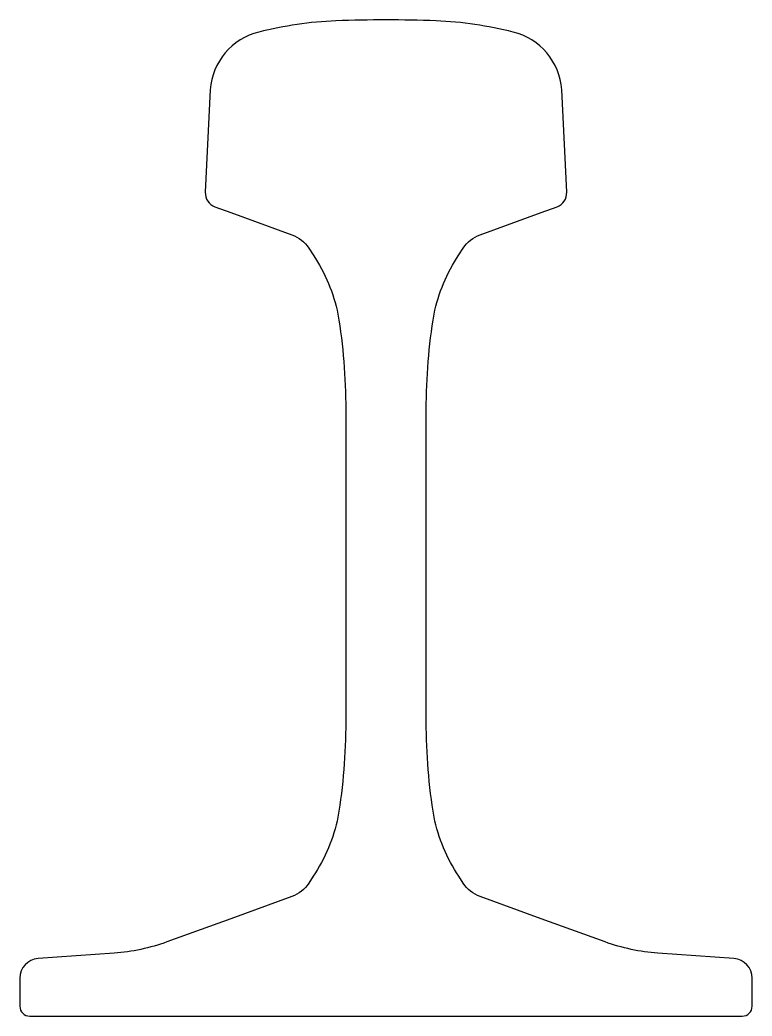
# Model space of a CAD drawing. Header units: millimetres. Extents: x -0.075 to 0.075, y 0 to 0.204.
import ezdxf

# ---------------------------------------------------------------- set-up
doc = ezdxf.new("R2010")
doc.units = ezdxf.units.MM

msp = doc.modelspace()

# ---------------------------------------------------------------- linework, layer by layer
msp.add_lwpolyline([(0, 0), (0.073, 0, 0.414214), (0.075, 0.002), (0.075, 0.00778, 0.393471), (0.07129, 0.01177), (0.05569, 0.01288, -0.069457), (0.04487, 0.01519), (0.03179, 0.01994), (0.01928, 0.02449, -0.16115), (0.01582, 0.02722), (0.01489, 0.02864, -0.094552), (0.00984, 0.04075, -0.040829), (0.00825, 0.06025), (0.00825, 0.09225), (0.00825, 0.12425, -0.040829), (0.00984, 0.14375, -0.094552), (0.01489, 0.15586), (0.01582, 0.15728, -0.16115), (0.01928, 0.16001), (0.03179, 0.16456), (0.03505, 0.16574, 0.328839), (0.03702, 0.16871), (0.036, 0.1897, 0.327149), (0.02605, 0.20152, 0.050021), (0.01025, 0.20382, 0.008544), (0, 0.204, 0.008544), (-0.01025, 0.20382, 0.050021), (-0.02605, 0.20152, 0.327149), (-0.036, 0.1897), (-0.03702, 0.16871, 0.328839), (-0.03505, 0.16574), (-0.03179, 0.16456), (-0.01928, 0.16001, -0.16115), (-0.01582, 0.15728), (-0.01489, 0.15586, -0.094552), (-0.00984, 0.14375, -0.040829), (-0.00825, 0.12425), (-0.00825, 0.09225), (-0.00825, 0.06025, -0.040829), (-0.00984, 0.04075, -0.094552), (-0.01489, 0.02864), (-0.01582, 0.02722, -0.16115), (-0.01928, 0.02449), (-0.03179, 0.01994), (-0.04487, 0.01519, -0.069457), (-0.05569, 0.01288), (-0.07129, 0.01177, 0.393471), (-0.075, 0.00778), (-0.075, 0.002, 0.414214), (-0.073, 0)], format="xyb", close=True)

doc.saveas('drawing.dxf')
